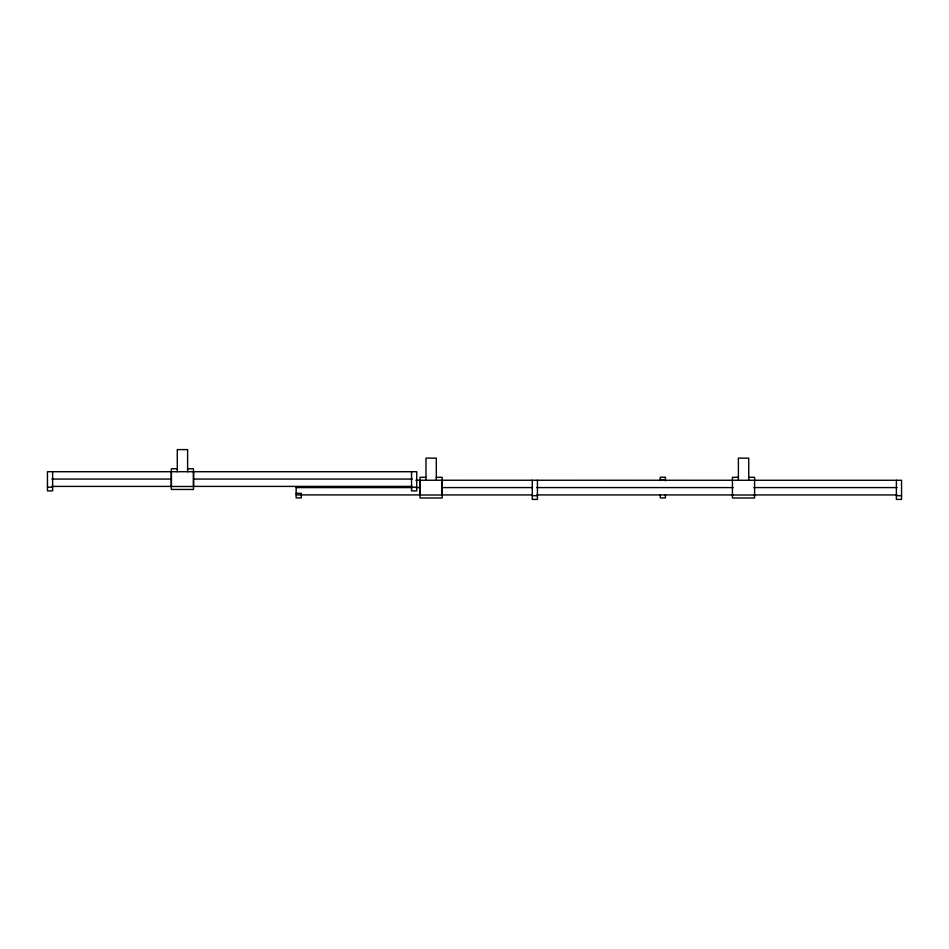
<?xml version="1.0" encoding="UTF-8"?>
<svg xmlns="http://www.w3.org/2000/svg" width="949" height="949" viewBox="0 0 949 949"><rect width="100%" height="100%" fill="white"/><g stroke="black" fill="none" stroke-linecap="round" stroke-linejoin="round"><path stroke-width="1.42" d="M177.238 468.782L171.318 468.782L171.318 489.459L193.477 489.459L193.477 468.782L187.57 468.782M425.923 477.3L420.016 477.3L420.016 497.988L442.175 497.988L442.175 477.3L436.267 477.3M738.346 477.3L732.438 477.3L732.438 497.988L754.597 497.988L754.597 477.3L748.69 477.3M51.887 479.055L171.532 479.055M193.679 479.055L412.293 479.055M660.255 479.672L665.427 479.672M415.792 480.241L901.55 480.277L901.55 499.399L896.378 499.399L896.378 480.277M51.887 486.398L171.532 486.398M193.679 486.398L412.293 486.398M47.45 487.181L52.622 487.181M411.558 487.181L416.73 487.181M296.147 487.584L412.839 487.584M415.792 487.584L420.217 487.584M442.376 487.584L532.484 487.584M536.707 487.584L733.162 487.584M753.838 487.584L897.113 487.584M296.147 493.326L301.319 493.326L301.319 497.917L296.147 497.917L296.147 486.481M296.147 494.892L420.217 494.927M442.376 494.927L532.484 494.927M536.707 494.927L733.162 494.927M753.838 494.927L897.113 494.927M732.486 495.01L754.645 495.01M532.27 495.71L537.442 495.71M896.378 495.71L901.55 495.71M748.737 480.277L748.737 458.13L738.393 458.13L738.393 480.277M665.427 480.811L665.427 477.24L660.255 477.24L660.255 480.55M665.427 494.619L665.427 497.917L660.255 497.917L660.255 494.619M537.442 480.265L537.442 499.399L532.27 499.399L532.27 480.241M442.222 480.277L442.222 495.01L420.075 495.01L420.075 480.277M436.315 480.277L436.315 458.13L425.982 458.13L425.982 480.277M411.558 471.748L411.558 490.87L416.73 490.87L416.73 471.712L47.45 471.712L47.45 490.87L52.622 490.87L52.622 471.748M193.537 471.76L193.537 486.481L171.378 486.481L171.378 471.76M187.617 471.76L187.617 449.601L177.285 449.601L177.285 471.76"/></g></svg>
